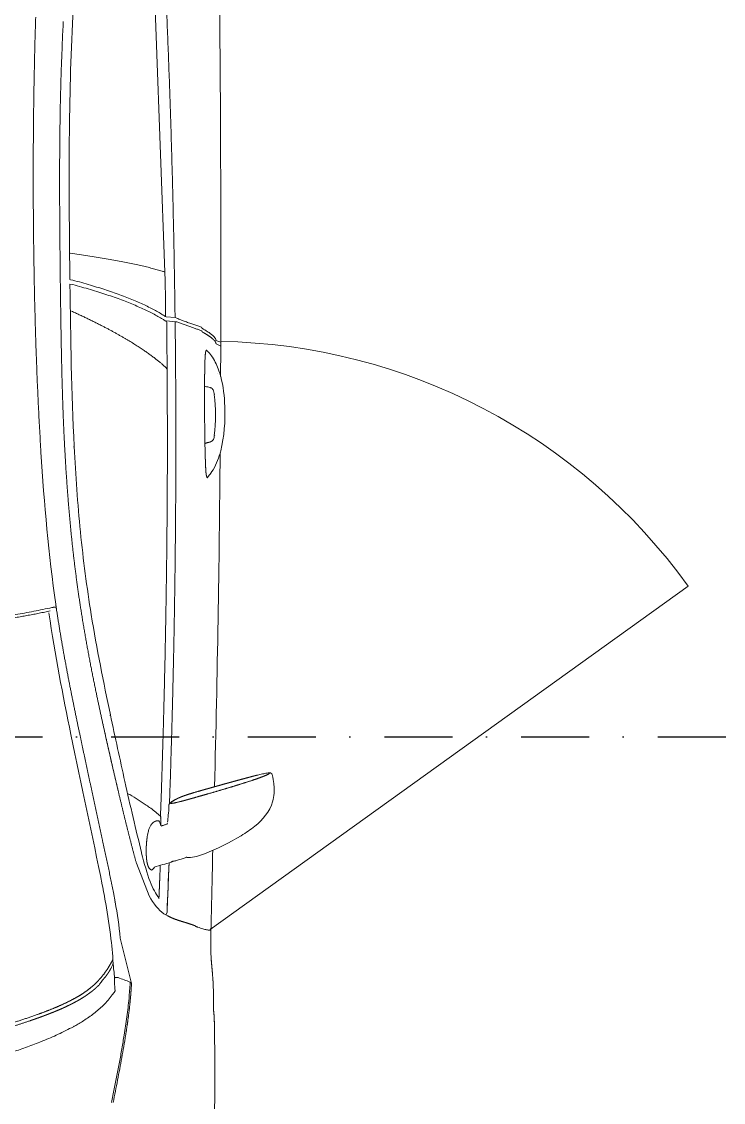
# Model space of a CAD drawing. Extents: x -3709 to 34975, y -230 to 8245.
# Drawn here: x 5534.8 to 5665.8, y 3402.5 to 3604.3 of the extents above; entities that cross this region are included whole.
import ezdxf

# ---------------------------------------------------------------- set-up
doc = ezdxf.new("R2010")
doc.units = 0
doc.linetypes.add('DASHDOT', pattern=[25.4, 12.7, -6.35, 0, -6.35])
doc.layers.get('0').update_dxf_attribs({"color": 9, "lineweight": 9})
doc.layers.add('04', color=9, linetype='Continuous', lineweight=9)
doc.layers.add('E-KABLO', color=7, linetype='Continuous', lineweight=30)

# ---------------------------------------------------------------- blocks, each defined once
blk = doc.blocks.new('p-araba-passat')
for points in [[(1.2444, -0.5595), (1.2444, -0.5595)], [(1.997, -0.5964), (2.0001, -0.5959)], [(2.0055, -0.5908), (2.0054, -0.5951)], [(2.608, -0.6261), (2.609, -0.6208)], [(2.6163, -0.626), (2.6172, -0.6218), (2.6178, -0.6207), (2.631, -0.6205)], [(2.6666, -0.6212), (2.6662, -0.6254)], [(1.2735, -0.6274), (1.2735, -0.6274)], [(1.2995, -0.6651), (1.2995, -0.6651)], [(1.3031, -0.7039), (1.3118, -0.7037)], [(1.3268, -0.7025), (1.3239, -0.7036), (1.3119, -0.7038)], [(1.3318, -0.6922), (1.3455, -0.7), (1.3455, -0.7)], [(1.3875, -0.7144), (1.3024, -0.7356)], [(1.5271, -0.7448), (1.4662, -0.7687)], [(2.6313, -0.7979), (3.2929, -0.7736)], [(1.4287, -0.8034), (1.4328, -0.7959)], [(1.4354, -0.802), (1.4308, -0.7997)], [(1.5974, -0.7903), (1.6122, -0.7905)], [(1.5977, -0.7936), (1.5976, -0.7934)], [(2.454, -0.7989), (2.4503, -0.8022)], [(1.5294, -0.8094), (1.5296, -0.8102)], [(1.5381, -0.8403), (1.5379, -0.8421)], [(1.5382, -0.8391), (1.5381, -0.8404)], [(1.3228, -0.8866), (1.3247, -0.8865)], [(2.2997, -0.873), (2.3091, -0.8728)], [(2.3128, -0.8774), (2.3132, -0.8789)], [(1.1947, -0.8908), (1.2169, -0.8905)], [(2.4976, -0.8934), (2.4932, -0.9022), (2.5078, -0.9023)], [(2.5036, -0.8933), (2.5005, -0.9022)], [(1.6928, -0.9754), (1.6919, -0.9717)], [(1.6958, -0.992), (1.6958, -0.9908)]]:
    blk.add_lwpolyline(points)
at = {"flags": 128}
for points in [[(1.455, -0.7051), (1.4723, -0.7019), (1.4902, -0.6983)], [(1.3039, -0.7352), (1.3046, -0.734), (1.3051, -0.7327)], [(2.5386, -0.8203), (2.5382, -0.8171), (2.5402, -0.8013), (2.54, -0.7992)], [(2.5452, -0.8202), (2.5467, -0.817), (2.5475, -0.8003)], [(1.5296, -0.8101), (1.5301, -0.8111), (1.5304, -0.8115), (1.5307, -0.812)], [(1.5307, -0.812), (1.5307, -0.8125), (1.5308, -0.813), (1.5309, -0.8141)], [(1.5309, -0.8141), (1.5311, -0.8153), (1.5314, -0.8165), (1.5319, -0.8182)], [(1.3445, -0.8847), (1.3464, -0.8845), (1.3482, -0.8844), (1.3494, -0.8843)], [(1.3948, -0.8838), (1.3971, -0.8838), (1.4034, -0.884), (1.4091, -0.8841)], [(2.2496, -0.8786), (2.2504, -0.8795), (2.252, -0.8809), (2.2537, -0.8823), (2.2555, -0.8837)], [(2.2555, -0.8837), (2.2587, -0.8858), (2.2622, -0.8881)], [(2.4723, -0.8869), (2.475, -0.8851), (2.4776, -0.8831)], [(2.4776, -0.8831), (2.4799, -0.881), (2.4822, -0.8785)], [(2.4382, -0.9015), (2.4426, -0.9003), (2.4471, -0.8988)], [(1.6919, -0.9716), (1.6916, -0.9703), (1.6914, -0.9691)], [(1.6798, -1.0007), (1.6837, -1.0001), (1.6881, -0.9992), (1.6927, -0.9981)]]:
    blk.add_lwpolyline(points, dxfattribs=at)
blk.add_lwpolyline([(1.4036, -0.8827), (2.0447, -1.7746, 0.236924), (2.5019, -0.9015)], format="xyb")
for points, degree in [([(1.9984, -0.5839), (1.9812, -0.502), (1.9684, -0.419), (1.9593, -0.3355), (1.9531, -0.2518), (1.9492, -0.1679), (1.9472, -0.0839), (1.9472, 0)], 7), ([(1.2445, -0.5596), (1.2253, -0.506), (1.2097, -0.4511), (1.1971, -0.3954), (1.187, -0.3393), (1.1791, -0.2828)], 5), ([(1.1791, -0.2828), (1.187, -0.3393), (1.1971, -0.3955), (1.2097, -0.4511), (1.2253, -0.506), (1.2445, -0.5596)], 5), ([(1.1774, -0.3161), (1.1848, -0.3629), (1.1938, -0.4094), (1.2047, -0.4556), (1.2176, -0.5012), (1.2329, -0.5459)], 5), ([(1.2329, -0.5459), (1.2342, -0.5498), (1.2355, -0.5537), (1.2369, -0.5576), (1.2383, -0.5614), (1.2397, -0.5653)], 5), ([(1.2445, -0.5596), (1.2495, -0.5736), (1.2548, -0.5875), (1.2605, -0.6012), (1.2667, -0.6147), (1.2737, -0.6276)], 5), ([(1.2448, -0.5594), (1.2448, -0.5594), (1.2448, -0.5594), (1.2448, -0.5594), (1.2448, -0.5594), (1.2448, -0.5594)], 5), ([(3.1078, -0.5569), (2.9458, -0.5515), (2.7824, -0.5507), (2.6195, -0.552), (2.4562, -0.5566), (2.2948, -0.5667)], 5), ([(1.2397, -0.5653), (1.2411, -0.5693), (1.2426, -0.5732), (1.2441, -0.5772), (1.2456, -0.5812), (1.2472, -0.5851)], 5), ([(1.2472, -0.5851), (1.2498, -0.5917), (1.2524, -0.5982), (1.2552, -0.6047), (1.2581, -0.6111), (1.2612, -0.6174)], 5), ([(1.995, -0.5814), (1.9161, -0.5928), (1.8408, -0.6077), (1.7676, -0.6227)], 3), ([(2.2948, -0.5667), (2.1987, -0.5727), (2.103, -0.5813), (2.0108, -0.5944)], 3), ([(2.2947, -0.5667), (2.2948, -0.5667), (2.2948, -0.5667), (2.2948, -0.5667)], 3), ([(2.2948, -0.5667), (2.2948, -0.5667), (2.2948, -0.5667), (2.2947, -0.5667)], 3), ([(1.7707, -0.6386), (1.8019, -0.632), (1.8334, -0.6255), (1.8652, -0.6191), (1.8974, -0.6129), (1.9301, -0.607), (1.9633, -0.6014), (1.997, -0.5964)], 7), ([(2.0108, -0.5944), (2.009, -0.5946), (2.0072, -0.5949), (2.0054, -0.5951), (2.0036, -0.5953), (2.0018, -0.5956), (2, -0.5958)], 6), ([(2.0055, -0.5908), (2.0053, -0.5896), (2.005, -0.5884), (2.0048, -0.5872)], 3), ([(2.0048, -0.5872), (2.0049, -0.5879), (2.0051, -0.5886), (2.0052, -0.5894), (2.0054, -0.5901), (2.0055, -0.5908)], 5), ([(2.0107, -0.5944), (2.0107, -0.5943), (2.0108, -0.5944), (2.0108, -0.5944)], 3), ([(2.0108, -0.5944), (2.0108, -0.5944), (2.0107, -0.5943), (2.0107, -0.5944)], 3), ([(2.6303, -0.6026), (2.5643, -0.6034), (2.4983, -0.6043), (2.4324, -0.6055), (2.3666, -0.6075), (2.3011, -0.6111)], 5), ([(1.2612, -0.6174), (1.2632, -0.6216), (1.2653, -0.6257), (1.2674, -0.6298), (1.2696, -0.6338), (1.2719, -0.6378)], 5), ([(1.7676, -0.6227), (1.6717, -0.6422), (1.5785, -0.6628), (1.487, -0.681)], 3), ([(2.3011, -0.6111), (2.2193, -0.6155), (2.1463, -0.6217), (2.0747, -0.6281), (2.0031, -0.6388), (1.9271, -0.6522), (1.8515, -0.6682), (1.7896, -0.6818)], 7), ([(2.3053, -0.6287), (2.406, -0.6236), (2.5075, -0.6221), (2.609, -0.6208)], 3), ([(2.5584, -0.6237), (2.5371, -0.6706), (2.516, -0.7119), (2.4951, -0.7472), (2.4745, -0.7763), (2.454, -0.7989)], 5), ([(2.454, -0.7989), (2.4745, -0.7763), (2.4951, -0.7472), (2.516, -0.7119), (2.5371, -0.6706), (2.5584, -0.6237)], 5), ([(2.6267, -0.62), (2.6267, -0.62), (2.6267, -0.6199), (2.6267, -0.6199)], 3), ([(2.631, -0.6205), (2.7859, -0.6187), (2.9412, -0.6179), (3.0949, -0.6256)], 3), ([(2.6666, -0.6212), (2.6666, -0.6209), (2.6666, -0.6206), (2.6666, -0.6203), (2.6666, -0.62), (2.6666, -0.6197)], 5), ([(3.0949, -0.6256), (3.173, -0.6293), (3.2507, -0.6345), (3.3268, -0.6423)], 3), ([(1.2225, -0.6283), (1.2227, -0.6287), (1.2229, -0.629), (1.223, -0.6293)], 3), ([(1.2719, -0.6378), (1.2751, -0.6433), (1.2784, -0.6486), (1.2819, -0.6538), (1.2856, -0.6588), (1.2894, -0.6636)], 5), ([(1.2737, -0.6276), (1.2781, -0.6358), (1.2829, -0.6438), (1.2881, -0.6515), (1.2937, -0.6588), (1.2998, -0.6655)], 5), ([(1.4903, -0.6983), (1.5361, -0.6891), (1.5821, -0.679), (1.6285, -0.6689), (1.6754, -0.6587), (1.7227, -0.6487), (1.7707, -0.6386)], 6), ([(1.7706, -0.6384), (1.7706, -0.6385), (1.7706, -0.6385), (1.7706, -0.6386), (1.7706, -0.6386), (1.7707, -0.6386), (1.7707, -0.6386)], 6), ([(1.7707, -0.6386), (1.7707, -0.6386), (1.7706, -0.6386), (1.7706, -0.6386), (1.7706, -0.6385), (1.7706, -0.6385), (1.7706, -0.6384)], 6), ([(2.3048, -0.6281), (2.3049, -0.6283), (2.305, -0.6284), (2.305, -0.6283), (2.305, -0.6279), (2.305, -0.6274)], 5), ([(2.3048, -0.6281), (2.3048, -0.628), (2.3048, -0.628), (2.3048, -0.628), (2.3048, -0.6279), (2.3048, -0.6279)], 5), ([(2.3048, -0.6279), (2.3048, -0.6279), (2.3048, -0.628), (2.3048, -0.628), (2.3048, -0.628), (2.3048, -0.6281)], 5), ([(2.3051, -0.6283), (2.3051, -0.6282), (2.3051, -0.628), (2.305, -0.6278), (2.305, -0.6276), (2.305, -0.6274)], 5), ([(2.3051, -0.6283), (2.3052, -0.6287), (2.3053, -0.6288), (2.3054, -0.6288), (2.3054, -0.6287), (2.3055, -0.6283)], 5), ([(2.3055, -0.6283), (2.3054, -0.6287), (2.3054, -0.6288), (2.3053, -0.6288), (2.3052, -0.6287), (2.3051, -0.6283)], 5), ([(1.2894, -0.6636), (1.2906, -0.665), (1.2917, -0.6663), (1.2928, -0.6676), (1.294, -0.6689), (1.2952, -0.6702)], 5), ([(1.2998, -0.6655), (1.3056, -0.6717), (1.3117, -0.6775), (1.3182, -0.6829), (1.3249, -0.6878), (1.3318, -0.6922)], 5), ([(1.2952, -0.6702), (1.2961, -0.6712), (1.297, -0.6722), (1.298, -0.6732), (1.2989, -0.6742), (1.2999, -0.6752)], 5), ([(1.3314, -0.6975), (1.3269, -0.6952), (1.3225, -0.6926), (1.3182, -0.6896), (1.314, -0.6863), (1.3101, -0.6827)], 5), ([(1.319, -0.6857), (1.319, -0.6857), (1.319, -0.6857), (1.319, -0.6857)], 3), ([(1.487, -0.681), (1.4753, -0.6833), (1.4637, -0.6855), (1.4521, -0.6875)], 3), ([(1.7896, -0.6818), (1.7636, -0.6875), (1.7379, -0.6933), (1.7125, -0.6991), (1.6873, -0.7049), (1.6624, -0.7108)], 5), ([(1.3118, -0.7036), (1.3119, -0.7037), (1.3119, -0.7038), (1.312, -0.7039), (1.3121, -0.704), (1.3122, -0.7041)], 5), ([(1.3135, -0.7106), (1.3143, -0.7089), (1.3144, -0.7066), (1.3131, -0.7051)], 3), ([(1.3135, -0.7055), (1.3134, -0.7054), (1.3134, -0.7054), (1.3134, -0.7054), (1.3133, -0.7054), (1.3133, -0.7053)], 5), ([(1.3135, -0.7055), (1.3134, -0.7055), (1.3134, -0.7055)], 2), ([(1.3134, -0.7055), (1.3134, -0.7055), (1.3135, -0.7055), (1.3135, -0.7055)], 3), ([(1.3329, -0.702), (1.3308, -0.7021), (1.3288, -0.7023), (1.3268, -0.7025)], 3), ([(1.3859, -0.6973), (1.3687, -0.6994), (1.351, -0.7009), (1.3329, -0.702)], 3), ([(1.3455, -0.7), (1.3458, -0.7001), (1.3462, -0.7003), (1.3465, -0.7005), (1.3469, -0.7007), (1.3472, -0.7008), (1.3476, -0.701)], 6), ([(1.4521, -0.6875), (1.4303, -0.6914), (1.4084, -0.6946), (1.3859, -0.6973)], 3), ([(1.3875, -0.7144), (1.4104, -0.7127), (1.4327, -0.7091), (1.455, -0.7051)], 3), ([(1.4548, -0.7048), (1.4549, -0.7049), (1.4549, -0.705), (1.455, -0.7051), (1.455, -0.7052), (1.4551, -0.7051), (1.4551, -0.7051)], 6), ([(1.4551, -0.7051), (1.4551, -0.7051), (1.455, -0.7052), (1.455, -0.7051), (1.4549, -0.705), (1.4549, -0.7049), (1.4548, -0.7048)], 6), ([(1.4903, -0.6983), (1.4903, -0.6983), (1.4902, -0.6984), (1.4901, -0.6983), (1.49, -0.6982), (1.49, -0.6981), (1.49, -0.698)], 6), ([(1.49, -0.698), (1.49, -0.6981), (1.49, -0.6982), (1.4901, -0.6983), (1.4902, -0.6984), (1.4903, -0.6983), (1.4903, -0.6983)], 6), ([(1.6799, -0.7233), (1.7206, -0.7144), (1.7622, -0.7052), (1.8047, -0.6962)], 3), ([(1.8028, -0.696), (1.8028, -0.696), (1.8029, -0.696), (1.8029, -0.696), (1.803, -0.6961), (1.8031, -0.6961)], 5), ([(1.8031, -0.6961), (1.803, -0.6961), (1.8029, -0.696), (1.8029, -0.696), (1.8028, -0.696), (1.8028, -0.696)], 5), ([(1.8038, -0.6956), (1.8038, -0.6957), (1.8038, -0.6958), (1.8039, -0.6959), (1.8039, -0.696), (1.804, -0.696)], 5), ([(1.8052, -0.6958), (1.805, -0.6961), (1.8048, -0.6963), (1.8045, -0.6963), (1.8043, -0.6962), (1.804, -0.696)], 5), ([(1.2748, -0.7337), (1.2611, -0.7324), (1.2473, -0.7308), (1.2335, -0.729), (1.2196, -0.7269), (1.2057, -0.7247)], 5), ([(1.3051, -0.7327), (1.3082, -0.7257), (1.3109, -0.7183), (1.3135, -0.7106)], 3), ([(1.3876, -0.7144), (1.3876, -0.7144), (1.3875, -0.7145), (1.3874, -0.7144), (1.3874, -0.7143), (1.3873, -0.7142), (1.3873, -0.7141)], 6), ([(1.6624, -0.7108), (1.6392, -0.7163), (1.6162, -0.7218), (1.5934, -0.7274), (1.571, -0.7331), (1.5487, -0.7388), (1.5271, -0.7448)], 6), ([(1.5475, -0.7544), (1.59, -0.7439), (1.6345, -0.7333), (1.6799, -0.7233)], 3), ([(1.3024, -0.7356), (1.2969, -0.7354), (1.2914, -0.735), (1.2859, -0.7346), (1.2804, -0.7342), (1.2748, -0.7337)], 5), ([(1.3024, -0.7356), (1.3031, -0.7357), (1.3038, -0.7354), (1.3041, -0.735), (1.3039, -0.7347)], 4), ([(1.3039, -0.7347), (1.3041, -0.735), (1.3038, -0.7354), (1.3031, -0.7357), (1.3024, -0.7356)], 4), ([(1.3037, -0.7331), (1.3044, -0.7331), (1.3051, -0.733), (1.3054, -0.7327), (1.305, -0.7325)], 4), ([(1.3037, -0.7331), (1.3044, -0.7331), (1.3051, -0.733), (1.3054, -0.7327), (1.305, -0.7325)], 4), ([(1.6357, -0.7631), (1.6423, -0.7534), (1.6489, -0.7433), (1.6554, -0.7323)], 3), ([(1.6554, -0.7323), (1.6561, -0.7312), (1.6565, -0.7299), (1.6566, -0.7285)], 3), ([(1.52, -0.7675), (1.5206, -0.7672), (1.5213, -0.7668), (1.522, -0.7665), (1.5228, -0.7663), (1.5237, -0.766), (1.5246, -0.7657)], 6), ([(1.5246, -0.7657), (1.5257, -0.7654), (1.5269, -0.7651), (1.528, -0.7648), (1.5293, -0.7646), (1.5305, -0.7644), (1.5316, -0.7642)], 6), ([(1.5316, -0.7642), (1.5365, -0.7636), (1.5415, -0.7632), (1.5467, -0.7629), (1.5519, -0.7629), (1.5572, -0.7631), (1.5627, -0.7635), (1.5683, -0.764)], 7), ([(1.5453, -0.7546), (1.5454, -0.7546), (1.5454, -0.7546), (1.5455, -0.7546), (1.5456, -0.7546), (1.5457, -0.7546)], 5), ([(1.5457, -0.7546), (1.5456, -0.7546), (1.5455, -0.7546), (1.5454, -0.7546), (1.5454, -0.7546), (1.5453, -0.7546)], 5), ([(1.5457, -0.7546), (1.5459, -0.7547), (1.5461, -0.7547), (1.5463, -0.7546), (1.5464, -0.7544), (1.5465, -0.7541)], 5), ([(1.5465, -0.7542), (1.5464, -0.7544), (1.5463, -0.7546), (1.5461, -0.7547), (1.5459, -0.7547), (1.5457, -0.7546)], 5), ([(1.5468, -0.7542), (1.5468, -0.7542), (1.5468, -0.7542), (1.5468, -0.7543), (1.5469, -0.7543), (1.5469, -0.7543)], 5), ([(1.5469, -0.7543), (1.5472, -0.7545), (1.5476, -0.7545), (1.5479, -0.7543), (1.5482, -0.7541), (1.5484, -0.7538)], 5), ([(1.5481, -0.7541), (1.5479, -0.7543), (1.5476, -0.7544), (1.5474, -0.7544), (1.5471, -0.7544), (1.5469, -0.7543)], 5), ([(1.5683, -0.764), (1.5697, -0.7642), (1.5712, -0.7643), (1.5727, -0.7645), (1.5742, -0.7647)], 4), ([(1.6298, -0.7715), (1.6318, -0.7688), (1.6338, -0.766), (1.6357, -0.7631)], 3), ([(1.4328, -0.7959), (1.4402, -0.7862), (1.4508, -0.7768), (1.4662, -0.7687)], 3), ([(1.4616, -0.787), (1.4618, -0.7869), (1.4619, -0.7869), (1.4621, -0.7869)], 3), ([(1.5232, -0.7894), (1.511, -0.7889), (1.4988, -0.7884), (1.4865, -0.7879), (1.4743, -0.7874), (1.4621, -0.7869)], 5), ([(1.4621, -0.7869), (1.4743, -0.7874), (1.4865, -0.7879), (1.4988, -0.7884), (1.511, -0.7889), (1.5232, -0.7894)], 5), ([(1.515, -0.7742), (1.5148, -0.7738), (1.5146, -0.7735), (1.5145, -0.7731), (1.5145, -0.7727), (1.5147, -0.7723)], 5), ([(1.52, -0.7675), (1.5187, -0.7682), (1.5175, -0.7689), (1.5165, -0.7697), (1.5158, -0.7706), (1.5152, -0.7714), (1.5147, -0.7723)], 6), ([(1.5169, -0.7762), (1.5165, -0.7758), (1.5161, -0.7754), (1.5157, -0.775), (1.5153, -0.7746), (1.515, -0.7742)], 5), ([(1.5202, -0.7789), (1.5195, -0.7784), (1.5188, -0.7778), (1.5182, -0.7773), (1.5175, -0.7767), (1.5169, -0.7762)], 5), ([(1.5199, -0.7779), (1.5229, -0.7886), (1.5261, -0.7992), (1.5295, -0.8098)], 3), ([(1.5203, -0.7786), (1.5202, -0.7785), (1.5201, -0.7783), (1.52, -0.7782), (1.52, -0.7781), (1.5199, -0.778)], 5), ([(1.5199, -0.778), (1.52, -0.7782), (1.5201, -0.7784), (1.5203, -0.7786)], 3), ([(1.6061, -0.7817), (1.6058, -0.7807), (1.6054, -0.7796), (1.6049, -0.7785), (1.6043, -0.7774), (1.6035, -0.7762), (1.6024, -0.7749), (1.601, -0.7737), (1.5992, -0.7724)], 8), ([(1.6061, -0.7817), (1.6062, -0.7823), (1.6063, -0.7828), (1.6065, -0.7834)], 3), ([(1.6061, -0.7817), (1.6062, -0.7823), (1.6064, -0.7828), (1.6065, -0.7834)], 3), ([(1.6065, -0.786), (1.6067, -0.7856), (1.6067, -0.7851), (1.6067, -0.7847), (1.6067, -0.7843), (1.6066, -0.7838), (1.6065, -0.7834)], 6), ([(1.6155, -0.7894), (1.6203, -0.7843), (1.6251, -0.7781), (1.6298, -0.7715)], 3), ([(2.5467, -0.817), (2.7462, -0.8145), (2.9458, -0.8094), (3.1452, -0.8016), (3.3445, -0.7913), (3.5437, -0.7784)], 5), ([(1.4106, -0.8539), (1.4127, -0.8484), (1.4149, -0.8415), (1.4172, -0.8339), (1.4195, -0.8258), (1.4221, -0.8178), (1.4251, -0.81), (1.4287, -0.8034)], 7), ([(1.4354, -0.802), (1.4663, -0.8033), (1.4973, -0.8046), (1.5282, -0.8058)], 3), ([(1.4354, -0.802), (1.454, -0.8028), (1.4725, -0.8036), (1.4911, -0.8043), (1.5097, -0.8051), (1.5282, -0.8058)], 5), ([(1.5963, -0.7921), (1.5965, -0.792), (1.5967, -0.7919), (1.5966, -0.7919)], 3), ([(1.5977, -0.7937), (1.5975, -0.7931), (1.5974, -0.7926), (1.5973, -0.792)], 3), ([(1.5973, -0.792), (1.5974, -0.7926), (1.5976, -0.7931), (1.5977, -0.7937)], 3), ([(1.5978, -0.7941), (1.5977, -0.7939), (1.5977, -0.7938), (1.5977, -0.7937)], 3), ([(1.5977, -0.7937), (1.5977, -0.7938), (1.5977, -0.7939), (1.5978, -0.794), (1.5978, -0.7942), (1.5978, -0.7943), (1.5979, -0.7944), (1.5979, -0.7945)], 7), ([(1.5978, -0.7944), (1.5978, -0.7943), (1.5978, -0.7941), (1.5978, -0.794), (1.5977, -0.7939), (1.5977, -0.7938), (1.5977, -0.7937)], 6), ([(1.5978, -0.794), (1.5977, -0.794), (1.5977, -0.7939), (1.5977, -0.7938), (1.5977, -0.7938), (1.5977, -0.7937), (1.5977, -0.7937)], 6), ([(1.6013, -0.8032), (1.6013, -0.8032), (1.6013, -0.8032), (1.6013, -0.8032)], 3), ([(1.6127, -0.7902), (1.6125, -0.7905), (1.6122, -0.7906), (1.612, -0.7906), (1.6117, -0.7903), (1.6114, -0.7901)], 5), ([(1.6114, -0.7901), (1.6115, -0.7901), (1.6116, -0.7901), (1.6116, -0.7901), (1.6117, -0.7901), (1.6117, -0.7901)], 5), ([(1.6122, -0.7905), (1.6133, -0.7906), (1.6149, -0.7902), (1.6155, -0.7894)], 3), ([(2.2678, -0.8026), (2.137, -0.8022), (2.0063, -0.8007), (1.8759, -0.7981), (1.7455, -0.7945), (1.6151, -0.7898)], 5), ([(1.6151, -0.7898), (1.7455, -0.7945), (1.8759, -0.7981), (2.0063, -0.8007), (2.137, -0.8022), (2.2678, -0.8026)], 5), ([(1.6346, -0.8055), (1.6333, -0.8055), (1.632, -0.8055), (1.6307, -0.8056), (1.6295, -0.8056), (1.6282, -0.8056)], 5), ([(1.6344, -0.8056), (1.6345, -0.8056), (1.6345, -0.8055), (1.6345, -0.8055), (1.6346, -0.8055), (1.6346, -0.8055), (1.6346, -0.8055)], 6), ([(1.6395, -0.8089), (1.639, -0.8071), (1.638, -0.8054), (1.6362, -0.8055), (1.6344, -0.8056)], 4), ([(1.6349, -0.8055), (1.6349, -0.8055), (1.6348, -0.8055), (1.6348, -0.8055), (1.6347, -0.8055), (1.6347, -0.8055), (1.6347, -0.8055), (1.6346, -0.8055)], 7), ([(1.6346, -0.8055), (1.6347, -0.8055), (1.6347, -0.8055), (1.6348, -0.8055), (1.6348, -0.8055), (1.6349, -0.8055)], 5), ([(1.6398, -0.8089), (1.6393, -0.8071), (1.6382, -0.8054), (1.6364, -0.8054), (1.6346, -0.8055)], 4), ([(2.2683, -0.8184), (2.1421, -0.8181), (2.016, -0.8167), (1.8902, -0.8143), (1.7645, -0.8109), (1.6387, -0.8066)], 5), ([(2.2678, -0.8026), (2.3223, -0.8027), (2.3768, -0.8026), (2.4313, -0.8024), (2.4858, -0.8019), (2.5402, -0.8013)], 5), ([(2.5402, -0.8013), (2.4858, -0.8019), (2.4313, -0.8024), (2.3768, -0.8026), (2.3223, -0.8027), (2.2678, -0.8026)], 5), ([(1.5316, -0.8165), (1.5315, -0.8165), (1.5314, -0.8165), (1.5314, -0.8165), (1.5315, -0.8165), (1.5316, -0.8164)], 5), ([(1.5321, -0.8182), (1.5319, -0.8183), (1.5318, -0.8182), (1.532, -0.8181)], 3), ([(1.532, -0.8181), (1.5319, -0.8182), (1.5319, -0.8183), (1.5321, -0.8183)], 3), ([(1.5319, -0.8182), (1.5339, -0.8251), (1.5361, -0.832), (1.5383, -0.8388)], 3), ([(1.639, -0.8097), (1.6391, -0.8094), (1.6391, -0.8093), (1.6391, -0.8091), (1.6392, -0.809), (1.6393, -0.8089), (1.6394, -0.8089), (1.6394, -0.8089), (1.6395, -0.8089)], 8), ([(1.6398, -0.8089), (1.6389, -0.8085), (1.6384, -0.8093), (1.6391, -0.8137), (1.6409, -0.8214), (1.6434, -0.8309), (1.6461, -0.8405)], 6), ([(1.6391, -0.8114), (1.6391, -0.811), (1.639, -0.8107), (1.639, -0.8104), (1.639, -0.8101), (1.639, -0.8099), (1.639, -0.8097)], 6), ([(1.6396, -0.8145), (1.6395, -0.8139), (1.6394, -0.8133), (1.6393, -0.8128), (1.6392, -0.8123), (1.6391, -0.8118), (1.6391, -0.8114)], 6), ([(1.6395, -0.8089), (1.6396, -0.8089), (1.6396, -0.8089), (1.6397, -0.8089), (1.6397, -0.8089), (1.6397, -0.8089), (1.6398, -0.8089)], 6), ([(1.6431, -0.8127), (1.6425, -0.8118), (1.6419, -0.811), (1.6414, -0.8104), (1.6409, -0.8098), (1.6405, -0.8094), (1.6401, -0.8091), (1.6398, -0.8089)], 7), ([(1.6493, -0.8241), (1.6474, -0.82), (1.6457, -0.8168), (1.6442, -0.8141), (1.6427, -0.812), (1.6415, -0.8103), (1.6405, -0.8093), (1.6398, -0.8089)], 7), ([(1.6431, -0.8127), (1.6429, -0.8119), (1.6426, -0.8112), (1.642, -0.8105), (1.6413, -0.8101)], 4), ([(1.6421, -0.8257), (1.6427, -0.8278), (1.6433, -0.8302), (1.644, -0.8328), (1.6447, -0.8355), (1.6454, -0.8382), (1.6461, -0.8405)], 6), ([(1.6431, -0.8127), (1.643, -0.8123), (1.6429, -0.8119), (1.6427, -0.8115), (1.6424, -0.8112)], 4), ([(1.6489, -0.8232), (1.6463, -0.8176), (1.6443, -0.8141), (1.6425, -0.8112)], 3), ([(1.6493, -0.8241), (1.6493, -0.8241), (1.6493, -0.824), (1.6492, -0.824), (1.6492, -0.8239)], 4), ([(1.6493, -0.8241), (1.6493, -0.8241), (1.6493, -0.824), (1.6492, -0.824), (1.6492, -0.8239)], 4), ([(1.6623, -0.8631), (1.6597, -0.8542), (1.6572, -0.8455), (1.6549, -0.8383), (1.6529, -0.8326), (1.651, -0.8279), (1.6493, -0.8241)], 6), ([(1.6493, -0.8241), (1.651, -0.8279), (1.6529, -0.8326), (1.6549, -0.8383), (1.6572, -0.8455), (1.6597, -0.8542), (1.6623, -0.8631)], 6), ([(2.5382, -0.8171), (2.4843, -0.8178), (2.4303, -0.8182), (2.3763, -0.8185), (2.3223, -0.8186), (2.2683, -0.8184)], 5), ([(2.2683, -0.8184), (2.2683, -0.8186), (2.2684, -0.8188), (2.2684, -0.8186), (2.2684, -0.8181), (2.2684, -0.8175)], 5), ([(2.2684, -0.8175), (2.2684, -0.8181), (2.2684, -0.8186), (2.2684, -0.8188), (2.2683, -0.8186), (2.2683, -0.8184)], 5), ([(1.5379, -0.8424), (1.5374, -0.8512), (1.5414, -0.8622), (1.545, -0.8717)], 3), ([(1.538, -0.8414), (1.538, -0.8416), (1.538, -0.8418), (1.538, -0.842), (1.538, -0.8422), (1.538, -0.8424), (1.538, -0.8426), (1.538, -0.8428)], 7), ([(1.5383, -0.8381), (1.5382, -0.8374), (1.5383, -0.8381), (1.5382, -0.8394)], 3), ([(1.6461, -0.8405), (1.6481, -0.848), (1.651, -0.8581), (1.6545, -0.8705), (1.6585, -0.8844), (1.6628, -0.8991), (1.6672, -0.9137), (1.6713, -0.9273)], 7), ([(1.6461, -0.8405), (1.6481, -0.848), (1.651, -0.8581), (1.6545, -0.8705), (1.6585, -0.8844), (1.6628, -0.8991), (1.6672, -0.9137), (1.6713, -0.9273)], 7), ([(1.4103, -0.8547), (1.4103, -0.8547), (1.4104, -0.8547), (1.4104, -0.8546), (1.4105, -0.8544), (1.4106, -0.8541), (1.4106, -0.8539)], 6), ([(1.4103, -0.8547), (1.4103, -0.8547), (1.4104, -0.8547), (1.4104, -0.8545), (1.4105, -0.8542), (1.4106, -0.8539)], 5), ([(1.4107, -0.8545), (1.4107, -0.8546), (1.4107, -0.8546), (1.4107, -0.8546)], 3), ([(1.6623, -0.8631), (1.6623, -0.8631), (1.6623, -0.8631), (1.6623, -0.8631), (1.6623, -0.8631)], 4), ([(1.6623, -0.8631), (1.6623, -0.8631), (1.6623, -0.8631), (1.6623, -0.8631), (1.6623, -0.8631)], 4), ([(1.6754, -0.9097), (1.6737, -0.9035), (1.6719, -0.8973), (1.6702, -0.8912), (1.6685, -0.8852), (1.6669, -0.8793), (1.6653, -0.8736), (1.6637, -0.8682), (1.6623, -0.8631)], 8), ([(2.5173, -0.8717), (2.5178, -0.8707), (2.5183, -0.8698), (2.5189, -0.8689), (2.5195, -0.868), (2.52, -0.8674), (2.5206, -0.867), (2.5213, -0.8669)], 7), ([(2.5217, -0.8662), (2.5216, -0.8664), (2.5215, -0.8667), (2.5215, -0.8669), (2.5214, -0.8669), (2.5213, -0.8669)], 5), ([(2.5213, -0.8669), (2.5214, -0.8669), (2.5215, -0.8669), (2.5215, -0.8667), (2.5216, -0.8664), (2.5217, -0.8662)], 5), ([(2.5227, -0.8651), (2.5227, -0.8651), (2.5227, -0.8651), (2.5227, -0.8651)], 3), ([(2.5227, -0.8651), (2.5227, -0.8651), (2.5227, -0.8651), (2.5227, -0.8651)], 3), ([(2.5238, -0.8716), (2.5245, -0.8703), (2.5253, -0.8689), (2.5261, -0.8677), (2.5269, -0.867), (2.5278, -0.8668)], 5), ([(2.5278, -0.8668), (2.5279, -0.8668), (2.528, -0.8668), (2.528, -0.8666), (2.5281, -0.8664), (2.5282, -0.8661)], 5), ([(2.5282, -0.8661), (2.5281, -0.8664), (2.528, -0.8666), (2.528, -0.8668), (2.5279, -0.8668), (2.5278, -0.8668)], 5), ([(1.3234, -0.8866), (1.3231, -0.8866), (1.3228, -0.8866), (1.3226, -0.8867), (1.3223, -0.8867), (1.3221, -0.8867)], 5), ([(1.3234, -0.8866), (1.3231, -0.8866), (1.3229, -0.8866), (1.3226, -0.8867), (1.3224, -0.8867), (1.3221, -0.8867)], 5), ([(1.3465, -0.8845), (1.3407, -0.885), (1.3349, -0.8855), (1.3291, -0.8861), (1.3234, -0.8866)], 4), ([(1.3234, -0.8866), (1.329, -0.8861), (1.3347, -0.8856), (1.3403, -0.885), (1.346, -0.8846)], 4), ([(1.3378, -0.8848), (1.3378, -0.8848), (1.3378, -0.8848), (1.3378, -0.8848)], 3), ([(1.4091, -0.8841), (1.4091, -0.8841), (1.4092, -0.8841), (1.4093, -0.8841)], 3), ([(1.4094, -0.8841), (1.4567, -0.8853), (1.5041, -0.8864), (1.5514, -0.8873)], 3), ([(1.545, -0.8717), (1.5542, -0.8955), (1.5655, -0.9185), (1.5787, -0.9403)], 3), ([(2.2475, -0.8767), (2.2471, -0.877), (2.2471, -0.8773), (2.2473, -0.8776), (2.2477, -0.8779), (2.2482, -0.8782), (2.2489, -0.8784), (2.2496, -0.8786)], 7), ([(2.261, -0.8744), (2.2586, -0.8745), (2.2562, -0.8747), (2.2539, -0.875), (2.2517, -0.8753), (2.2498, -0.8757), (2.2483, -0.8762), (2.2475, -0.8767)], 7), ([(2.2997, -0.873), (2.2942, -0.8731), (2.2887, -0.8733), (2.2831, -0.8734), (2.2776, -0.8736), (2.2721, -0.8738), (2.2666, -0.874), (2.261, -0.8744)], 7), ([(2.2622, -0.8881), (2.2731, -0.8945), (2.2851, -0.899), (2.2974, -0.9021)], 3), ([(2.4277, -0.8721), (2.4079, -0.8719), (2.3881, -0.8719), (2.3683, -0.872), (2.3486, -0.8722), (2.3288, -0.8724), (2.3091, -0.8728)], 6), ([(2.3114, -0.8732), (2.3114, -0.8732), (2.3114, -0.8731), (2.3114, -0.8731), (2.3113, -0.873)], 4), ([(2.3114, -0.8732), (2.3114, -0.8732), (2.3114, -0.8731), (2.3114, -0.8731), (2.3113, -0.873)], 4), ([(2.3114, -0.8732), (2.3114, -0.8732), (2.3113, -0.8731), (2.3113, -0.8731), (2.3113, -0.8731), (2.3113, -0.8731)], 5), ([(2.3113, -0.8731), (2.3113, -0.8731), (2.3114, -0.8731), (2.3114, -0.8732)], 3), ([(2.3114, -0.8732), (2.3115, -0.8736), (2.3117, -0.874), (2.3118, -0.8743), (2.312, -0.8747), (2.3121, -0.8751)], 5), ([(2.3121, -0.8751), (2.3121, -0.875), (2.3121, -0.875), (2.3121, -0.8749), (2.312, -0.8749)], 4), ([(2.3178, -0.8876), (2.3163, -0.8867), (2.3151, -0.8854), (2.3143, -0.8839), (2.3138, -0.8822), (2.3134, -0.8807), (2.3132, -0.8789)], 6), ([(2.3178, -0.8877), (2.3178, -0.8877), (2.3178, -0.8877), (2.3178, -0.8877), (2.3178, -0.8876), (2.3178, -0.8876)], 5), ([(2.4176, -0.873), (2.4172, -0.8762), (2.4164, -0.8801), (2.4159, -0.882)], 3), ([(2.4437, -0.8723), (2.4405, -0.8722), (2.4373, -0.8722), (2.4341, -0.8721), (2.4309, -0.8721), (2.4277, -0.8721)], 5), ([(2.4436, -0.8723), (2.4436, -0.8725), (2.4437, -0.8726), (2.4437, -0.8726), (2.4437, -0.8724), (2.4437, -0.8723)], 5), ([(2.4471, -0.8988), (2.456, -0.8958), (2.4645, -0.8919), (2.4723, -0.8869)], 3), ([(2.4846, -0.8748), (2.4837, -0.8744), (2.4822, -0.874), (2.4804, -0.8737), (2.4784, -0.8735), (2.4763, -0.8733), (2.4741, -0.8732), (2.4721, -0.8731)], 7), ([(2.473, -0.8852), (2.473, -0.8852), (2.473, -0.8852), (2.473, -0.8852)], 3), ([(2.4821, -0.8786), (2.4823, -0.8785), (2.4824, -0.8784), (2.4825, -0.8783), (2.4826, -0.8782), (2.4827, -0.8781), (2.4827, -0.878), (2.4828, -0.8779)], 7), ([(2.4829, -0.8777), (2.4837, -0.8774), (2.4844, -0.877), (2.485, -0.8766), (2.4854, -0.8762), (2.4857, -0.8758), (2.4857, -0.8753), (2.4846, -0.8748)], 7), ([(2.4976, -0.8934), (2.4993, -0.8933), (2.5013, -0.8925), (2.5037, -0.8908), (2.5065, -0.888), (2.5097, -0.884), (2.5133, -0.8786), (2.5173, -0.8717)], 7), ([(0.9649, -0.8895), (1.0463, -0.8909), (1.1281, -0.8914), (1.1947, -0.8908)], 3), ([(1.2012, -0.8907), (1.212, -0.8906), (1.2225, -0.8904), (1.2326, -0.8902)], 3), ([(1.251, -0.889), (1.2399, -0.8903), (1.2287, -0.8903)], 2), ([(1.67, -0.8905), (1.8778, -0.8961), (2.0857, -0.8994), (2.2936, -0.9011)], 3), ([(2.2974, -0.9021), (2.3244, -0.9089), (2.3524, -0.9108), (2.3802, -0.9098)], 3), ([(2.4026, -0.8902), (2.3772, -0.893), (2.3515, -0.8933), (2.3262, -0.8902)], 3), ([(2.3802, -0.9098), (2.3991, -0.9091), (2.418, -0.9069), (2.4363, -0.9021)], 3), ([(2.4366, -0.902), (2.4555, -0.9021), (2.4743, -0.9021), (2.4932, -0.9022)], 3), ([(2.4428, -0.8971), (2.4428, -0.8971), (2.4428, -0.8971), (2.4428, -0.8971)], 3), ([(2.5078, -0.9023), (2.7255, -0.9028), (2.9433, -0.9019), (3.1611, -0.9)], 3), ([(1.6713, -0.9273), (1.6722, -0.93), (1.6732, -0.9332), (1.6741, -0.9365), (1.675, -0.9391)], 4), ([(1.6713, -0.9273), (1.6722, -0.93), (1.6732, -0.9332), (1.6741, -0.9365), (1.675, -0.9391)], 4), ([(1.6879, -0.9557), (1.6866, -0.9506), (1.6851, -0.9452), (1.6836, -0.9396), (1.682, -0.9338), (1.6804, -0.9279), (1.6787, -0.9219), (1.6771, -0.9158), (1.6754, -0.9097)], 8), ([(1.5791, -0.9402), (1.5787, -0.9402), (1.5786, -0.9403), (1.5786, -0.9404), (1.5789, -0.9404), (1.5792, -0.9404)], 5), ([(1.5787, -0.9403), (1.5841, -0.9492), (1.5898, -0.9579), (1.5963, -0.9659)], 3), ([(1.675, -0.9391), (1.6785, -0.9504), (1.6819, -0.9611), (1.6852, -0.971), (1.6882, -0.9793), (1.6909, -0.9861), (1.6932, -0.9909), (1.6947, -0.9929)], 7), ([(1.675, -0.9391), (1.6785, -0.9504), (1.6819, -0.9611), (1.6852, -0.971), (1.6882, -0.9793), (1.6909, -0.9861), (1.6932, -0.9909), (1.6947, -0.9929)], 7), ([(1.5967, -0.9657), (1.5964, -0.9658), (1.5962, -0.966), (1.5961, -0.966), (1.5963, -0.9659), (1.5966, -0.9657)], 5), ([(1.5963, -0.9659), (1.6081, -0.9808), (1.6237, -0.9935), (1.6422, -0.9991)], 3), ([(1.688, -0.9562), (1.688, -0.9561), (1.688, -0.956), (1.688, -0.9558), (1.6879, -0.9557)], 4), ([(1.6879, -0.9557), (1.6885, -0.9578), (1.6891, -0.9599), (1.6896, -0.962), (1.6901, -0.9641), (1.6907, -0.9661), (1.6911, -0.968)], 6), ([(1.6915, -0.9698), (1.6914, -0.9694), (1.6914, -0.9691), (1.6913, -0.9687), (1.6912, -0.9684), (1.6911, -0.968)], 5), ([(1.6925, -0.975), (1.6925, -0.975), (1.6925, -0.975), (1.6925, -0.975)], 3), ([(1.6949, -0.9844), (1.6943, -0.9818), (1.6936, -0.9787), (1.6928, -0.9754)], 3), ([(1.6958, -0.9908), (1.6957, -0.9894), (1.6954, -0.9872), (1.6949, -0.9844)], 3), ([(1.6928, -0.998), (1.6927, -0.9982), (1.6925, -0.9982), (1.6923, -0.9981)], 3), ([(1.6927, -0.9981), (1.6927, -0.9981), (1.6926, -0.9981), (1.6925, -0.9982), (1.6925, -0.9981), (1.6924, -0.9981), (1.6923, -0.9981)], 6), ([(1.6927, -0.9981), (1.694, -0.9977), (1.6952, -0.9972), (1.6957, -0.9958)], 3), ([(1.6937, -0.9908), (1.6937, -0.9908), (1.6937, -0.9908), (1.6937, -0.9908)], 3), ([(1.6952, -0.9935), (1.6951, -0.9934), (1.695, -0.9933), (1.6949, -0.9932), (1.6948, -0.9931), (1.6947, -0.9929)], 5), ([(1.6959, -0.9936), (1.6958, -0.9937), (1.6957, -0.9938), (1.6956, -0.9938), (1.6955, -0.9937), (1.6954, -0.9936), (1.6952, -0.9935)], 6), ([(1.6954, -0.9964), (1.6958, -0.9958), (1.696, -0.9952), (1.6961, -0.9944), (1.6959, -0.9936)], 4), ([(1.6954, -0.9964), (1.6957, -0.9959), (1.6959, -0.9954), (1.696, -0.9948), (1.696, -0.9942), (1.6959, -0.9936)], 5), ([(1.6959, -0.9928), (1.6959, -0.993), (1.6959, -0.9932), (1.6959, -0.9934), (1.6959, -0.9935), (1.6959, -0.9936), (1.6959, -0.9936)], 6)]:
    blk.add_open_spline(points, degree=degree)
for points, degree, knots in [([(2.0048, -0.5872), (2.0024, -0.5759), (1.9977, -0.5533), (1.9914, -0.5192), (1.9857, -0.4849), (1.9806, -0.4506), (1.9759, -0.4162), (1.9718, -0.3817), (1.9682, -0.3471), (1.965, -0.3125), (1.9622, -0.2779), (1.9598, -0.2432), (1.9578, -0.2085), (1.9561, -0.1738), (1.9547, -0.1391), (1.9537, -0.1043), (1.953, -0.0695), (1.9525, -0.0348), (1.9524, -0.0116), (1.9524, 0)], 3, [0, 0, 0, 0, 0.058817, 0.117636, 0.176462, 0.235292, 0.294121, 0.352944, 0.41176, 0.470571, 0.52938, 0.588192, 0.64701, 0.705835, 0.764667, 0.8235, 0.88233, 0.94116, 1, 1, 1, 1]), ([(1.1575, -0.4559), (1.1601, -0.4652), (1.1652, -0.4836), (1.1737, -0.5109), (1.1828, -0.538), (1.1896, -0.5558), (1.1931, -0.5647)], 3, [0, 0, 0, 0, 0.250682, 0.501095, 0.750982, 1, 1, 1, 1]), ([(1.1931, -0.5647), (1.1934, -0.5656), (1.1942, -0.5675), (1.195, -0.5695), (1.1954, -0.5704)], 3, [0, 0, 0, 0, 0.500019, 1, 1, 1, 1]), ([(1.1954, -0.5704), (1.1993, -0.5799), (1.2074, -0.5992), (1.217, -0.6178), (1.2219, -0.6272)], 3, [0, 0, 0, 0, 0.492864, 1, 1, 1, 1]), ([(3.0992, -0.6083), (3.0863, -0.6077), (3.0604, -0.6065), (3.0215, -0.605), (2.9825, -0.6037), (2.9434, -0.6028), (2.9043, -0.6021), (2.8652, -0.6017), (2.8261, -0.6015), (2.7869, -0.6015), (2.7478, -0.6016), (2.7086, -0.6019), (2.6694, -0.6022), (2.6433, -0.6025), (2.6303, -0.6026)], 3, [0, 0, 0, 0, 0.08332, 0.166637, 0.24996, 0.333285, 0.416614, 0.499949, 0.583287, 0.666627, 0.749969, 0.833314, 0.916655, 1, 1, 1, 1]), ([(2.6267, -0.6201), (2.6267, -0.6201), (2.6267, -0.6201), (2.6267, -0.6201), (2.6267, -0.6201)], 3, [0, 0, 0, 0, 0.000523, 1, 1, 1, 1]), ([(2.6662, -0.6254), (2.6654, -0.631), (2.6638, -0.6422), (2.6613, -0.6582), (2.6588, -0.6737), (2.6563, -0.6885), (2.6538, -0.7027), (2.6513, -0.7163), (2.6487, -0.7292), (2.6462, -0.7415), (2.6436, -0.7531), (2.641, -0.764), (2.6383, -0.7743), (2.6357, -0.7838), (2.6334, -0.7917), (2.6319, -0.7962), (2.6313, -0.7979)], 3, [0, 0, 0, 0, 0.073335, 0.14667, 0.220005, 0.29334, 0.366674, 0.440009, 0.513344, 0.586679, 0.660014, 0.733349, 0.806684, 0.880019, 0.953353, 1, 1, 1, 1]), ([(2.6666, -0.6197), (2.6666, -0.6199), (2.6666, -0.6204), (2.6666, -0.6209), (2.6666, -0.6212)], 3, [0, 0, 0, 0, 0.366339, 1, 1, 1, 1]), ([(1.2219, -0.6272), (1.222, -0.6274), (1.2222, -0.6278), (1.2224, -0.6281), (1.2225, -0.6283)], 3, [0, 0, 0, 0, 0.500003, 1, 1, 1, 1]), ([(1.223, -0.6293), (1.2247, -0.6322), (1.2279, -0.6379), (1.2314, -0.6436), (1.2332, -0.6464)], 3, [0, 0, 0, 0, 0.499703, 1, 1, 1, 1]), ([(1.8047, -0.6962), (1.865, -0.6835), (1.9759, -0.6611), (2.1454, -0.6388), (2.2519, -0.6316), (2.3053, -0.6287)], 3, [0, 0, 0, 0, 0.390081, 0.694982, 1, 1, 1, 1]), ([(2.608, -0.6261), (2.6064, -0.6317), (2.6034, -0.643), (2.5987, -0.6591), (2.594, -0.6746), (2.5891, -0.6895), (2.5843, -0.7037), (2.5793, -0.7173), (2.5743, -0.7303), (2.5693, -0.7426), (2.5642, -0.7542), (2.559, -0.7652), (2.5538, -0.7755), (2.5486, -0.7851), (2.544, -0.793), (2.5411, -0.7974), (2.54, -0.7992)], 3, [0, 0, 0, 0, 0.073346, 0.146693, 0.220039, 0.293386, 0.366732, 0.440079, 0.513425, 0.586772, 0.660118, 0.733465, 0.806811, 0.880158, 0.953504, 1, 1, 1, 1]), ([(2.5475, -0.8003), (2.5489, -0.7982), (2.5521, -0.7933), (2.557, -0.785), (2.5622, -0.7754), (2.5674, -0.7651), (2.5726, -0.7542), (2.5777, -0.7425), (2.5827, -0.7302), (2.5877, -0.7173), (2.5926, -0.7037), (2.5975, -0.6894), (2.6023, -0.6745), (2.6071, -0.659), (2.6118, -0.6429), (2.6148, -0.6316), (2.6163, -0.626)], 3, [0, 0, 0, 0, 0.057211, 0.129735, 0.202257, 0.27478, 0.347304, 0.419826, 0.492348, 0.564869, 0.637391, 0.709912, 0.782433, 0.854953, 0.927473, 1, 1, 1, 1]), ([(1.2332, -0.6464), (1.2353, -0.6496), (1.2396, -0.6561), (1.2465, -0.6655), (1.2537, -0.6744), (1.259, -0.68), (1.2616, -0.6827)], 3, [0, 0, 0, 0, 0.252676, 0.503833, 0.752985, 1, 1, 1, 1]), ([(1.2616, -0.6827), (1.2617, -0.6829), (1.2619, -0.6831), (1.2621, -0.6833), (1.2622, -0.6834)], 3, [0, 0, 0, 0, 0.500012, 1, 1, 1, 1]), ([(1.2622, -0.6834), (1.2652, -0.6863), (1.2712, -0.6922), (1.2778, -0.6973), (1.2811, -0.6998)], 3, [0, 0, 0, 0, 0.50162, 1, 1, 1, 1]), ([(1.3101, -0.6827), (1.3097, -0.6824), (1.3081, -0.681), (1.3048, -0.6783), (1.3017, -0.6764), (1.2999, -0.6752)], 3, [0, 0, 0, 0, 0.128137, 0.483741, 1, 1, 1, 1]), ([(1.7896, -0.6818), (1.7788, -0.6842), (1.7572, -0.6889), (1.7253, -0.6962), (1.6936, -0.7035), (1.6728, -0.7084), (1.6624, -0.7108)], 3, [0, 0, 0, 0, 0.250041, 0.49991, 0.74989, 1, 1, 1, 1]), ([(1.0803, -0.7014), (1.0942, -0.7042), (1.1221, -0.7097), (1.1639, -0.7177), (1.1918, -0.7224), (1.2057, -0.7247)], 3, [0, 0, 0, 0, 0.333467, 0.666817, 1, 1, 1, 1]), ([(1.2059, -0.722), (1.1976, -0.7206), (1.1808, -0.7178), (1.1558, -0.7132), (1.1307, -0.7084), (1.1056, -0.7035), (1.0889, -0.7002), (1.0806, -0.6985)], 3, [0, 0, 0, 0, 0.199901, 0.399846, 0.59981, 0.799881, 1, 1, 1, 1]), ([(1.2811, -0.6998), (1.2821, -0.7006), (1.2843, -0.7022), (1.2865, -0.7036), (1.2876, -0.7044)], 3, [0, 0, 0, 0, 0.501292, 1, 1, 1, 1]), ([(1.2876, -0.7044), (1.2877, -0.7044), (1.2881, -0.7047), (1.2885, -0.7048), (1.2888, -0.7049)], 3, [0, 0, 0, 0, 0.286651, 1, 1, 1, 1]), ([(1.2888, -0.7049), (1.2891, -0.705), (1.2895, -0.7051), (1.2899, -0.7051), (1.2902, -0.705)], 3, [0, 0, 0, 0, 0.498019, 1, 1, 1, 1]), ([(1.2902, -0.705), (1.2915, -0.7049), (1.2941, -0.7047), (1.2968, -0.7045), (1.2981, -0.7043)], 3, [0, 0, 0, 0, 0.5, 1, 1, 1, 1]), ([(1.2981, -0.7043), (1.2989, -0.7043), (1.3006, -0.7041), (1.3023, -0.704), (1.3031, -0.7039)], 3, [0, 0, 0, 0, 0.501868, 1, 1, 1, 1]), ([(1.3118, -0.7037), (1.3118, -0.7037), (1.3118, -0.7037), (1.3118, -0.7036), (1.3119, -0.7038), (1.312, -0.7039), (1.3121, -0.704)], 3, [0, 0, 0, 0, 0.06965, 0.06965, 0.06965, 1, 1, 1, 1]), ([(1.3404, -0.7015), (1.3392, -0.7011), (1.3362, -0.6998), (1.3333, -0.6984), (1.3314, -0.6975)], 3, [0, 0, 0, 0, 0.386245, 1, 1, 1, 1]), ([(1.2747, -0.731), (1.269, -0.7305), (1.2576, -0.7293), (1.2404, -0.7271), (1.2232, -0.7247), (1.2117, -0.7229), (1.2059, -0.722)], 3, [0, 0, 0, 0, 0.249891, 0.499856, 0.749903, 1, 1, 1, 1]), ([(1.3037, -0.7331), (1.2989, -0.7328), (1.2893, -0.7323), (1.2795, -0.7314), (1.2747, -0.731)], 3, [0, 0, 0, 0, 0.499962, 1, 1, 1, 1]), ([(1.2748, -0.7337), (1.2795, -0.7341), (1.2887, -0.7349), (1.2978, -0.7354), (1.3024, -0.7356)], 3, [0, 0, 0, 0, 0.500013, 1, 1, 1, 1]), ([(1.4624, -0.7868), (1.47, -0.7812), (1.4914, -0.769), (1.527, -0.7595), (1.5461, -0.7546)], 3, [0, 0, 0, 0, 0.466809, 1, 1, 1, 1]), ([(1.52, -0.7675), (1.5207, -0.7671), (1.5221, -0.7665), (1.5238, -0.766), (1.5246, -0.7657)], 3, [0, 0, 0, 0, 0.499192, 1, 1, 1, 1]), ([(1.5246, -0.7657), (1.5257, -0.7654), (1.5279, -0.7648), (1.5304, -0.7644), (1.5316, -0.7642)], 3, [0, 0, 0, 0, 0.500723, 1, 1, 1, 1]), ([(1.5683, -0.764), (1.5693, -0.7641), (1.5713, -0.7643), (1.5733, -0.7646), (1.5742, -0.7647)], 3, [0, 0, 0, 0, 0.500016, 1, 1, 1, 1]), ([(1.5742, -0.7647), (1.5761, -0.765), (1.5799, -0.7655), (1.5835, -0.7663), (1.5853, -0.7667)], 3, [0, 0, 0, 0, 0.490752, 1, 1, 1, 1]), ([(1.5853, -0.7667), (1.5865, -0.767), (1.5889, -0.7676), (1.5921, -0.7688), (1.5949, -0.7699), (1.5973, -0.7712), (1.5985, -0.772), (1.5992, -0.7724)], 3, [0, 0, 0, 0, 0.203477, 0.409275, 0.612673, 0.810118, 1, 1, 1, 1]), ([(1.515, -0.7742), (1.5148, -0.7739), (1.5144, -0.7733), (1.5146, -0.7726), (1.5147, -0.7723)], 3, [0, 0, 0, 0, 0.496466, 1, 1, 1, 1]), ([(1.5147, -0.7723), (1.5153, -0.7714), (1.5163, -0.7697), (1.5188, -0.7682), (1.52, -0.7675)], 3, [0, 0, 0, 0, 0.500116, 1, 1, 1, 1]), ([(1.5169, -0.7762), (1.5165, -0.7758), (1.5158, -0.7752), (1.5153, -0.7746), (1.515, -0.7742)], 3, [0, 0, 0, 0, 0.505701, 1, 1, 1, 1]), ([(1.5202, -0.7789), (1.52, -0.7788), (1.5189, -0.7779), (1.5178, -0.7769), (1.5169, -0.7762)], 3, [0, 0, 0, 0, 0.16216, 1, 1, 1, 1]), ([(1.6065, -0.786), (1.6063, -0.7863), (1.6058, -0.7871), (1.6044, -0.788), (1.6023, -0.7889), (1.5999, -0.7895), (1.5982, -0.7897), (1.5975, -0.7898)], 3, [0, 0, 0, 0, 0.214057, 0.428052, 0.642005, 0.855992, 1, 1, 1, 1]), ([(1.5979, -0.7945), (1.5984, -0.7963), (1.5993, -0.7992), (1.6006, -0.8019), (1.6012, -0.8029)], 3, [0, 0, 0, 0, 0.622512, 1, 1, 1, 1]), ([(1.6338, -0.8055), (1.6269, -0.8054), (1.6208, -0.8047), (1.6077, -0.8034), (1.6041, -0.8031)], 3, [0, 0, 0, 0, 0.604835, 1, 1, 1, 1]), ([(1.6282, -0.8056), (1.6293, -0.8056), (1.6314, -0.8056), (1.6335, -0.8055), (1.6346, -0.8055)], 3, [0, 0, 0, 0, 0.499953, 1, 1, 1, 1]), ([(1.6425, -0.8112), (1.6416, -0.8099), (1.6409, -0.809), (1.6395, -0.8072), (1.6387, -0.8066), (1.6385, -0.8065)], 3, [0, 0, 0, 0, 0.739456, 0.962241, 1, 1, 1, 1]), ([(2.6313, -0.7979), (2.6174, -0.7983), (2.5896, -0.7993), (2.5618, -0.7991), (2.5479, -0.7991)], 3, [0, 0, 0, 0, 0.499988, 1, 1, 1, 1]), ([(2.5386, -0.8203), (2.5376, -0.8225), (2.5357, -0.8269), (2.5332, -0.8339), (2.5307, -0.841), (2.5284, -0.8479), (2.5261, -0.8545), (2.5239, -0.8606), (2.5224, -0.8643), (2.5217, -0.8662)], 3, [0, 0, 0, 0, 0.142853, 0.285713, 0.428575, 0.571434, 0.71429, 0.857145, 1, 1, 1, 1]), ([(2.5282, -0.8661), (2.5291, -0.8639), (2.5308, -0.8596), (2.5334, -0.8523), (2.5361, -0.8444), (2.5389, -0.8362), (2.5419, -0.8279), (2.5441, -0.8228), (2.5452, -0.8202)], 3, [0, 0, 0, 0, 0.166663, 0.333326, 0.499994, 0.666666, 0.833338, 1, 1, 1, 1]), ([(1.4078, -0.8593), (1.4072, -0.8611), (1.406, -0.8645), (1.4047, -0.8689), (1.4036, -0.8727), (1.4028, -0.8759), (1.4022, -0.8786), (1.402, -0.8806), (1.4019, -0.8822), (1.4022, -0.8832), (1.4027, -0.8838), (1.4032, -0.884), (1.4036, -0.884), (1.4036, -0.884)], 3, [0, 0, 0, 0, 0.097508, 0.195013, 0.29253, 0.390063, 0.487609, 0.585169, 0.682744, 0.780337, 0.877951, 0.975585, 1, 1, 1, 1]), ([(1.4103, -0.8547), (1.4101, -0.8547), (1.4097, -0.8549), (1.4092, -0.8557), (1.4087, -0.8567), (1.4082, -0.858), (1.4079, -0.8589), (1.4078, -0.8593)], 3, [0, 0, 0, 0, 0.199058, 0.398489, 0.598458, 0.799001, 1, 1, 1, 1]), ([(2.5315, -0.8533), (2.5315, -0.8533), (2.5315, -0.8533), (2.5315, -0.8533), (2.5315, -0.8533), (2.5315, -0.8533), (2.5315, -0.8533), (2.5315, -0.8533), (2.5315, -0.8533), (2.5315, -0.8533), (2.5315, -0.8533)], 5, [0, 0, 0, 0, 0, 0, 1, 1, 1, 1, 1, 1, 1, 1, 1, 1, 1]), ([(1.251, -0.889), (1.2544, -0.889), (1.2614, -0.8889), (1.2713, -0.8888), (1.2807, -0.8887), (1.2897, -0.8885), (1.2983, -0.8882), (1.3063, -0.8878), (1.3113, -0.8875), (1.3137, -0.8873)], 3, [0, 0, 0, 0, 0.142856, 0.285719, 0.42858, 0.571436, 0.714292, 0.857146, 1, 1, 1, 1]), ([(1.306, -0.8878), (1.3112, -0.8875), (1.317, -0.8871), (1.3221, -0.8867), (1.3228, -0.8866)], 3, [0, 0, 0, 0, 0.893967, 1, 1, 1, 1]), ([(1.3493, -0.8843), (1.3546, -0.884), (1.3624, -0.8836), (1.3776, -0.8834), (1.3891, -0.8836), (1.3949, -0.8838)], 3, [0, 0, 0, 0, 0.466404, 0.692496, 1, 1, 1, 1]), ([(2.3121, -0.8751), (2.3122, -0.8755), (2.3124, -0.8762), (2.3127, -0.877), (2.3128, -0.8774)], 3, [0, 0, 0, 0, 0.499993, 1, 1, 1, 1]), ([(2.3261, -0.8903), (2.3241, -0.8901), (2.3197, -0.8892), (2.3165, -0.887), (2.3171, -0.887), (2.3165, -0.8867)], 3, [0, 0, 0, 0, 0.439902, 0.567415, 1, 1, 1, 1]), ([(2.4159, -0.8818), (2.4153, -0.8827), (2.4161, -0.8837), (2.4106, -0.889), (2.4052, -0.8901), (2.4025, -0.8903)], 3, [0, 0, 0, 0, 0.540957, 0.677315, 1, 1, 1, 1]), ([(2.4437, -0.8723), (2.4411, -0.8722), (2.4357, -0.8721), (2.4304, -0.8721), (2.4277, -0.8721)], 3, [0, 0, 0, 0, 0.499896, 1, 1, 1, 1]), ([(2.4721, -0.8731), (2.4697, -0.8729), (2.465, -0.8727), (2.4579, -0.8725), (2.4508, -0.8724), (2.4461, -0.8723), (2.4437, -0.8723)], 3, [0, 0, 0, 0, 0.254747, 0.504627, 0.752688, 1, 1, 1, 1]), ([(2.4819, -0.8787), (2.4819, -0.8787), (2.4819, -0.8787), (2.4819, -0.8787), (2.4819, -0.8787), (2.4819, -0.8787), (2.4819, -0.8787), (2.4819, -0.8787), (2.4819, -0.8787), (2.4819, -0.8787), (2.4819, -0.8787), (2.4819, -0.8787), (2.4819, -0.8787), (2.4819, -0.8787), (2.4819, -0.8787)], 7, [0, 0, 0, 0, 0, 0, 0, 0, 1, 1, 1, 1, 1, 1, 1, 1, 1, 1, 1, 1, 1, 1, 1]), ([(2.4828, -0.8779), (2.4828, -0.8779), (2.4828, -0.8779), (2.4828, -0.8779), (2.4828, -0.8779), (2.4828, -0.8779), (2.4828, -0.8779)], 3, [0, 0, 0, 0, 1, 1, 1, 1.000001, 1.000001, 1.000001, 1.000001]), ([(2.5036, -0.8933), (2.5037, -0.8933), (2.5045, -0.8933), (2.5061, -0.893), (2.5087, -0.8914), (2.5118, -0.8887), (2.5153, -0.8847), (2.5193, -0.8792), (2.5223, -0.8741), (2.5238, -0.8716)], 3, [0, 0, 0, 0, 0.040042, 0.200164, 0.360234, 0.520254, 0.680222, 0.84013, 1, 1, 1, 1]), ([(1.2381, -0.8901), (1.2381, -0.8901), (1.2381, -0.8901), (1.2381, -0.8901), (1.2381, -0.8901), (1.2381, -0.8901), (1.2381, -0.8901)], 3, [0, 0, 0, 0, 1, 1, 1, 1, 1, 1, 1]), ([(2.3258, -0.8925), (2.3258, -0.8925), (2.3258, -0.8925), (2.3258, -0.8925), (2.3258, -0.8925), (2.3258, -0.8925), (2.3258, -0.8925)], 3, [0, 0, 0, 0, 1, 1, 1, 1.000001, 1.000001, 1.000001, 1.000001]), ([(1.6422, -0.9991), (1.6525, -1.0022), (1.6653, -1.0029), (1.6779, -1.001), (1.6795, -1.0008)], 3, [0, 0, 0, 0, 0.845481, 1, 1, 1, 1]), ([(1.6921, -0.998), (1.6921, -0.998), (1.6921, -0.998), (1.6921, -0.998), (1.6921, -0.998), (1.6921, -0.998), (1.6921, -0.998)], 3, [0, 0, 0, 0, 1, 1, 1, 1, 1, 1, 1]), ([(1.6921, -0.998), (1.6921, -0.998), (1.6921, -0.998), (1.6921, -0.998), (1.6921, -0.998), (1.6921, -0.998), (1.6921, -0.998), (1.6921, -0.998), (1.6921, -0.998)], 4, [0, 0, 0, 0, 0, 1, 1, 1, 1, 1, 1, 1, 1, 1]), ([(1.6959, -0.9936), (1.6959, -0.9935), (1.696, -0.9934), (1.6959, -0.993), (1.6959, -0.9928)], 3, [0, 0, 0, 0, 0.505581, 1, 1, 1, 1])]:
    blk.add_open_spline(points, degree=degree, knots=knots)
blk.add_point((2.454, -0.7989))

msp = doc.modelspace()

# ---------------------------------------------------------------- linework, layer by layer
at = {"layer": 'E-KABLO', "color": 6, "linetype": 'DASHDOT'}
msp.add_line((4939.53, 3470.72), (5839.15, 3470.72), dxfattribs=at)

# ---------------------------------------------------------------- block references
at = {"layer": '04', "xscale": 100, "yscale": 100, "zscale": 100, "rotation": 90}
msp.add_blockref('p-araba-passat', (5481.75, 3294.42), dxfattribs=at)

doc.saveas('drawing.dxf')
